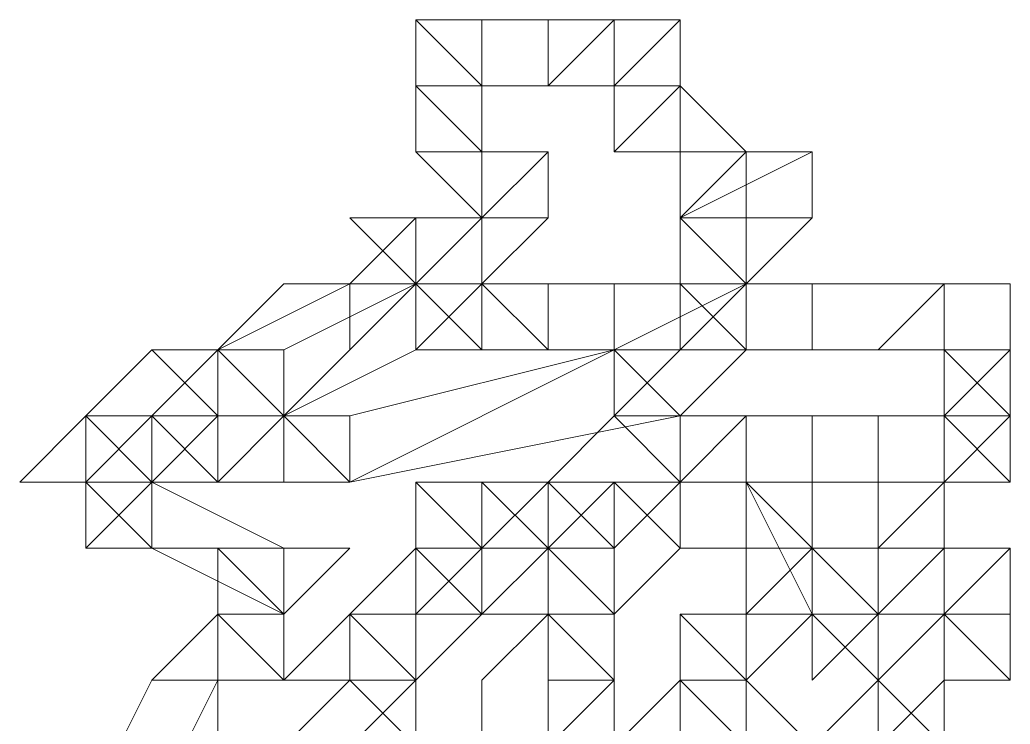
# Model space of a CAD drawing. Extents: x -66030 to 95157, y -13132 to 45879.
# Drawn here: x 53954.1 to 54012.7, y 27658 to 27699.7 of the extents above; entities that cross this region are included whole.
import ezdxf

# ---------------------------------------------------------------- set-up
doc = ezdxf.new("R2010")
doc.units = 0
doc.header["$LTSCALE"] = 100
doc.header["$MEASUREMENT"] = 0
doc.layers.get('0').update_dxf_attribs({"linetype": 'CONTINUOUS'})

msp = doc.modelspace()

# ---------------------------------------------------------------- linework, layer by layer
at = {"lineweight": 0}
msp.add_lwpolyline([(53961.916, 27652.809), (53965.822, 27660.621), (53965.822, 27664.527), (53965.822, 27664.527), (53965.822, 27664.527), (53969.728, 27664.527), (53969.728, 27668.433), (53961.916, 27668.433), (53961.916, 27668.433), (53958.01, 27672.339), (53958.01, 27672.339), (53961.916, 27676.245), (53965.822, 27676.245), (53965.822, 27680.151), (53973.634, 27684.057), (53977.54, 27684.057), (53981.446, 27687.963), (53981.446, 27687.963), (53981.446, 27687.963), (53981.446, 27687.963), (53981.446, 27687.963), (53981.446, 27691.869), (53977.54, 27695.775), (53977.54, 27695.775), (53977.54, 27699.681), (53977.54, 27699.681), (53981.446, 27699.681), (53985.352, 27699.681), (53989.258, 27699.681), (53989.258, 27695.775), (53993.164, 27695.775), (53993.164, 27695.775), (53993.164, 27691.869), (53997.07, 27691.869), (53997.07, 27687.963), (53997.07, 27687.963), (53997.07, 27687.963), (53997.07, 27684.057), (53997.07, 27684.057), (53993.164, 27680.151), (53993.164, 27680.151), (53993.164, 27680.151), (53989.258, 27680.151), (53989.258, 27680.151), (53985.352, 27680.151), (53981.446, 27684.057), (53981.446, 27684.057), (53977.54, 27680.151), (53977.54, 27680.151), (53969.728, 27676.245), (53965.822, 27676.245), (53961.916, 27676.245), (53961.916, 27672.339), (53961.916, 27672.339), (53965.822, 27672.339), (53969.728, 27672.339), (53973.634, 27672.339), (53973.634, 27672.339), (53989.258, 27680.151), (53997.07, 27680.151), (54000.976, 27680.151), (54008.788, 27680.151), (54008.788, 27680.151), (54008.788, 27680.151), (54008.788, 27680.151), (54008.788, 27680.151), (54012.694, 27676.245), (54012.694, 27672.339), (54012.694, 27672.339), (54012.694, 27672.339), (54008.788, 27672.339), (54004.882, 27672.339), (54000.976, 27672.339), (53997.07, 27672.339), (53997.07, 27672.339), (53997.07, 27672.339), (53997.07, 27672.339), (53997.07, 27672.339), (53997.07, 27668.433), (53997.07, 27668.433), (54000.976, 27668.433), (54000.976, 27668.433), (54004.882, 27668.433), (54004.882, 27668.433), (54008.788, 27668.433), (54008.788, 27668.433), (54008.788, 27668.433), (54008.788, 27664.527), (54008.788, 27664.527), (54012.694, 27664.527), (54012.694, 27664.527), (54012.694, 27660.621), (54008.788, 27660.621), (54008.788, 27660.621), (54008.788, 27660.621), (54004.882, 27656.715)], dxfattribs=at)
for points in [[(53981.446, 27699.681), (53981.446, 27699.681), (53977.54, 27699.681), (53977.54, 27695.775), (53981.446, 27695.775), (53981.446, 27699.681), (53981.446, 27699.681), (53981.446, 27699.681), (53981.446, 27699.681)], [(53977.54, 27699.681), (53977.54, 27695.775), (53977.54, 27695.775), (53981.446, 27695.775), (53981.446, 27695.775), (53977.54, 27699.681), (53977.54, 27699.681), (53977.54, 27695.775), (53977.54, 27695.775)], [(53977.54, 27699.681), (53977.54, 27699.681), (53977.54, 27699.681), (53981.446, 27695.775), (53981.446, 27695.775), (53977.54, 27699.681), (53977.54, 27699.681), (53977.54, 27699.681), (53977.54, 27699.681)], [(53985.352, 27699.681), (53985.352, 27699.681), (53981.446, 27699.681), (53981.446, 27695.775), (53985.352, 27695.775), (53985.352, 27699.681), (53985.352, 27699.681), (53985.352, 27699.681), (53985.352, 27699.681)], [(53989.258, 27699.681), (53989.258, 27699.681), (53985.352, 27699.681), (53985.352, 27695.775), (53989.258, 27695.775), (53989.258, 27699.681), (53989.258, 27699.681), (53989.258, 27699.681), (53989.258, 27699.681)], [(53993.164, 27699.681), (53993.164, 27699.681), (53989.258, 27699.681), (53985.352, 27695.775), (53989.258, 27695.775), (53993.164, 27699.681), (53993.164, 27699.681), (53993.164, 27699.681), (53993.164, 27699.681)], [(53993.164, 27695.775), (53993.164, 27695.775), (53993.164, 27699.681), (53989.258, 27695.775), (53989.258, 27691.869), (53993.164, 27695.775), (53993.164, 27695.775), (53993.164, 27695.775), (53993.164, 27695.775)], [(53977.54, 27695.775), (53977.54, 27695.775), (53977.54, 27691.869), (53981.446, 27691.869), (53981.446, 27695.775), (53977.54, 27695.775), (53977.54, 27695.775), (53977.54, 27695.775), (53977.54, 27695.775)], [(53989.258, 27691.869), (53993.164, 27695.775), (53993.164, 27695.775), (53989.258, 27695.775), (53989.258, 27691.869), (53989.258, 27691.869), (53989.258, 27691.869), (53989.258, 27691.869), (53989.258, 27691.869)], [(53993.164, 27691.869), (53997.07, 27691.869), (53993.164, 27695.775), (53989.258, 27691.869), (53993.164, 27691.869), (53993.164, 27691.869), (53993.164, 27691.869), (53993.164, 27691.869), (53993.164, 27691.869)], [(53977.54, 27691.869), (53977.54, 27691.869), (53981.446, 27687.963), (53985.352, 27691.869), (53981.446, 27691.869), (53977.54, 27691.869), (53977.54, 27691.869), (53977.54, 27691.869), (53977.54, 27691.869)], [(53985.352, 27691.869), (53981.446, 27687.963), (53981.446, 27687.963), (53985.352, 27687.963), (53985.352, 27691.869), (53985.352, 27691.869), (53985.352, 27691.869), (53985.352, 27691.869), (53985.352, 27691.869)], [(53997.07, 27691.869), (53997.07, 27691.869), (53997.07, 27691.869), (53993.164, 27691.869), (53993.164, 27687.963), (53997.07, 27691.869), (53997.07, 27691.869), (53997.07, 27691.869), (53997.07, 27691.869)], [(54000.976, 27691.869), (53997.07, 27691.869), (53997.07, 27691.869), (53993.164, 27687.963), (53993.164, 27687.963), (54000.976, 27691.869), (54000.976, 27691.869), (54000.976, 27691.869), (53997.07, 27691.869)], [(54000.976, 27687.963), (54000.976, 27687.963), (54000.976, 27691.869), (53993.164, 27687.963), (53993.164, 27687.963), (54000.976, 27687.963), (54000.976, 27687.963), (54000.976, 27687.963), (54000.976, 27687.963)], [(53977.54, 27684.057), (53977.54, 27687.963), (53973.634, 27684.057), (53973.634, 27680.151), (53977.54, 27684.057), (53977.54, 27684.057), (53977.54, 27684.057), (53977.54, 27684.057), (53977.54, 27684.057)], [(53981.446, 27684.057), (53981.446, 27687.963), (53973.634, 27687.963), (53977.54, 27684.057), (53981.446, 27684.057), (53981.446, 27684.057), (53981.446, 27684.057), (53981.446, 27684.057), (53981.446, 27684.057)], [(53985.352, 27687.963), (53981.446, 27687.963), (53977.54, 27687.963), (53985.352, 27687.963), (53985.352, 27687.963), (53985.352, 27687.963), (53985.352, 27687.963), (53985.352, 27687.963), (53985.352, 27687.963)], [(53985.352, 27687.963), (53981.446, 27687.963), (53981.446, 27687.963), (53981.446, 27684.057), (53981.446, 27684.057), (53985.352, 27687.963), (53981.446, 27684.057), (53981.446, 27684.057), (53985.352, 27687.963)], [(53985.352, 27687.963), (53981.446, 27687.963), (53981.446, 27687.963), (53985.352, 27687.963), (53985.352, 27687.963), (53985.352, 27687.963), (53985.352, 27687.963), (53985.352, 27687.963), (53985.352, 27687.963)], [(54000.976, 27687.963), (54000.976, 27687.963), (54000.976, 27687.963), (53993.164, 27687.963), (53993.164, 27687.963), (54000.976, 27687.963), (54000.976, 27687.963), (54000.976, 27687.963), (54000.976, 27687.963)], [(53997.07, 27684.057), (53997.07, 27684.057), (54000.976, 27687.963), (53993.164, 27687.963), (53993.164, 27684.057), (53997.07, 27684.057), (53997.07, 27684.057), (53997.07, 27684.057), (53997.07, 27684.057)], [(53997.07, 27684.057), (53997.07, 27684.057), (53997.07, 27684.057), (53993.164, 27687.963), (53993.164, 27684.057), (53997.07, 27684.057), (53997.07, 27684.057), (53997.07, 27684.057), (53997.07, 27684.057)], [(53973.634, 27684.057), (53969.728, 27684.057), (53965.822, 27680.151), (53969.728, 27676.245), (53973.634, 27680.151), (53973.634, 27684.057), (53973.634, 27684.057), (53969.728, 27684.057), (53969.728, 27684.057)], [(53969.728, 27680.151), (53969.728, 27676.245), (53977.54, 27680.151), (53977.54, 27684.057), (53969.728, 27680.151), (53969.728, 27680.151), (53969.728, 27680.151), (53969.728, 27680.151), (53969.728, 27680.151)], [(53977.54, 27684.057), (53981.446, 27680.151), (53981.446, 27680.151), (53981.446, 27684.057), (53981.446, 27684.057), (53977.54, 27684.057), (53981.446, 27684.057), (53981.446, 27684.057), (53977.54, 27684.057)], [(53977.54, 27684.057), (53977.54, 27680.151), (53981.446, 27680.151), (53977.54, 27684.057), (53977.54, 27684.057), (53977.54, 27684.057), (53977.54, 27684.057), (53977.54, 27684.057), (53977.54, 27684.057)], [(53977.54, 27684.057), (53977.54, 27680.151), (53977.54, 27680.151), (53977.54, 27684.057), (53977.54, 27684.057), (53977.54, 27684.057), (53977.54, 27684.057), (53977.54, 27684.057), (53977.54, 27684.057)], [(53981.446, 27684.057), (53981.446, 27680.151), (53985.352, 27680.151), (53985.352, 27684.057), (53981.446, 27684.057), (53981.446, 27684.057), (53981.446, 27684.057), (53981.446, 27684.057), (53981.446, 27684.057)], [(53985.352, 27684.057), (53985.352, 27680.151), (53989.258, 27680.151), (53989.258, 27684.057), (53985.352, 27684.057), (53985.352, 27684.057), (53985.352, 27684.057), (53985.352, 27684.057), (53985.352, 27684.057)], [(53989.258, 27676.245), (53989.258, 27676.245), (53993.164, 27680.151), (53993.164, 27684.057), (53989.258, 27684.057), (53989.258, 27676.245), (53989.258, 27676.245), (53989.258, 27676.245), (53989.258, 27676.245)], [(53989.258, 27680.151), (53989.258, 27680.151), (53989.258, 27676.245), (53989.258, 27684.057), (53989.258, 27684.057), (53989.258, 27680.151), (53989.258, 27680.151), (53989.258, 27680.151), (53989.258, 27680.151)], [(53997.07, 27684.057), (53997.07, 27684.057), (53989.258, 27680.151), (53993.164, 27676.245), (53997.07, 27680.151), (53997.07, 27684.057), (53997.07, 27684.057), (53997.07, 27684.057), (53997.07, 27684.057)], [(53997.07, 27680.151), (53997.07, 27680.151), (53997.07, 27684.057), (53993.164, 27684.057), (53993.164, 27684.057), (53997.07, 27680.151), (53997.07, 27680.151), (53997.07, 27680.151), (53997.07, 27680.151)], [(53993.164, 27680.151), (53993.164, 27680.151), (53997.07, 27680.151), (53993.164, 27684.057), (53993.164, 27684.057), (53993.164, 27680.151), (53993.164, 27680.151), (53993.164, 27680.151), (53993.164, 27680.151)], [(53993.164, 27680.151), (53993.164, 27680.151), (53993.164, 27680.151), (53993.164, 27684.057), (53993.164, 27684.057), (53993.164, 27680.151), (53993.164, 27680.151), (53993.164, 27680.151), (53993.164, 27680.151)], [(54000.976, 27684.057), (54000.976, 27684.057), (53997.07, 27684.057), (53997.07, 27680.151), (54000.976, 27680.151), (54000.976, 27684.057), (54000.976, 27684.057), (54000.976, 27684.057), (54000.976, 27684.057)], [(54008.788, 27684.057), (54008.788, 27684.057), (54000.976, 27684.057), (54000.976, 27680.151), (54008.788, 27680.151), (54008.788, 27684.057), (54008.788, 27684.057), (54008.788, 27684.057), (54008.788, 27684.057)], [(54008.788, 27684.057), (54008.788, 27684.057), (54008.788, 27684.057), (54004.882, 27680.151), (54008.788, 27680.151), (54008.788, 27684.057), (54008.788, 27684.057), (54008.788, 27684.057), (54008.788, 27684.057)], [(54008.788, 27684.057), (54008.788, 27684.057), (54008.788, 27684.057), (54008.788, 27680.151), (54008.788, 27680.151), (54008.788, 27684.057), (54008.788, 27684.057), (54008.788, 27684.057), (54008.788, 27684.057)], [(54012.694, 27680.151), (54012.694, 27684.057), (54008.788, 27684.057), (54008.788, 27680.151), (54008.788, 27680.151), (54012.694, 27680.151), (54012.694, 27680.151), (54012.694, 27680.151), (54012.694, 27684.057)], [(53961.916, 27680.151), (53961.916, 27680.151), (53958.01, 27676.245), (53961.916, 27672.339), (53965.822, 27676.245), (53961.916, 27680.151), (53961.916, 27680.151), (53961.916, 27680.151), (53961.916, 27680.151)], [(53961.916, 27676.245), (53965.822, 27672.339), (53965.822, 27676.245), (53965.822, 27680.151), (53961.916, 27676.245), (53961.916, 27676.245), (53961.916, 27676.245), (53961.916, 27676.245), (53961.916, 27676.245)], [(53965.822, 27680.151), (53965.822, 27680.151), (53961.916, 27680.151), (53965.822, 27676.245), (53969.728, 27676.245), (53965.822, 27680.151), (53965.822, 27680.151), (53965.822, 27680.151), (53965.822, 27680.151)], [(53965.822, 27680.151), (53965.822, 27672.339), (53969.728, 27676.245), (53969.728, 27680.151), (53965.822, 27680.151), (53965.822, 27680.151), (53965.822, 27680.151), (53965.822, 27680.151), (53965.822, 27680.151)], [(53989.258, 27680.151), (53989.258, 27680.151), (53973.634, 27676.245), (53973.634, 27672.339), (53993.164, 27676.245), (53989.258, 27680.151), (53989.258, 27680.151), (53989.258, 27680.151), (53989.258, 27680.151)], [(54012.694, 27680.151), (54012.694, 27680.151), (54012.694, 27680.151), (54008.788, 27680.151), (54008.788, 27676.245), (54012.694, 27680.151), (54012.694, 27680.151), (54012.694, 27680.151), (54012.694, 27680.151)], [(54012.694, 27676.245), (54012.694, 27676.245), (54012.694, 27680.151), (54008.788, 27676.245), (54008.788, 27676.245), (54012.694, 27676.245), (54012.694, 27676.245), (54012.694, 27676.245), (54012.694, 27676.245)], [(53961.916, 27672.339), (53961.916, 27672.339), (53961.916, 27672.339), (53958.01, 27676.245), (53958.01, 27676.245), (53961.916, 27672.339), (53958.01, 27676.245), (53954.104, 27672.339), (53961.916, 27672.339)], [(53958.01, 27676.245), (53961.916, 27672.339), (53965.822, 27672.339), (53961.916, 27676.245), (53961.916, 27676.245), (53958.01, 27676.245), (53961.916, 27676.245), (53958.01, 27676.245), (53958.01, 27676.245)], [(53958.01, 27676.245), (53958.01, 27676.245), (53958.01, 27672.339), (53958.01, 27672.339), (53961.916, 27672.339), (53958.01, 27676.245), (53958.01, 27676.245), (53958.01, 27676.245), (53958.01, 27676.245)], [(53965.822, 27672.339), (53965.822, 27676.245), (53961.916, 27676.245), (53961.916, 27672.339), (53965.822, 27672.339), (53965.822, 27672.339), (53965.822, 27672.339), (53965.822, 27672.339), (53965.822, 27672.339)], [(53969.728, 27672.339), (53969.728, 27676.245), (53965.822, 27676.245), (53965.822, 27672.339), (53969.728, 27672.339), (53969.728, 27672.339), (53969.728, 27672.339), (53969.728, 27672.339), (53969.728, 27672.339)], [(53973.634, 27672.339), (53973.634, 27676.245), (53969.728, 27676.245), (53969.728, 27672.339), (53973.634, 27672.339), (53973.634, 27672.339), (53973.634, 27672.339), (53973.634, 27672.339), (53973.634, 27672.339)], [(53973.634, 27672.339), (53973.634, 27676.245), (53969.728, 27676.245), (53973.634, 27672.339), (53973.634, 27672.339), (53973.634, 27672.339), (53973.634, 27672.339), (53973.634, 27672.339), (53973.634, 27672.339)], [(53993.164, 27672.339), (53989.258, 27676.245), (53985.352, 27672.339), (53989.258, 27668.433), (53989.258, 27668.433), (53993.164, 27672.339), (53993.164, 27672.339), (53993.164, 27676.245), (53989.258, 27676.245)], [(53993.164, 27672.339), (53997.07, 27672.339), (53997.07, 27672.339), (53997.07, 27676.245), (53993.164, 27676.245), (53993.164, 27672.339), (53993.164, 27676.245), (53993.164, 27676.245), (53993.164, 27672.339)], [(53997.07, 27672.339), (53997.07, 27672.339), (53997.07, 27676.245), (53993.164, 27672.339), (53993.164, 27672.339), (53997.07, 27672.339), (53997.07, 27672.339), (53997.07, 27672.339), (53997.07, 27672.339)], [(53997.07, 27676.245), (53997.07, 27672.339), (54000.976, 27672.339), (54000.976, 27676.245), (53997.07, 27676.245), (53997.07, 27676.245), (53997.07, 27676.245), (53997.07, 27676.245), (53997.07, 27676.245)], [(53997.07, 27676.245), (53997.07, 27672.339), (53997.07, 27672.339), (53997.07, 27676.245), (53997.07, 27676.245), (53997.07, 27676.245), (53997.07, 27676.245), (53997.07, 27676.245), (53997.07, 27676.245)], [(54000.976, 27676.245), (54000.976, 27672.339), (54004.882, 27672.339), (54004.882, 27676.245), (54000.976, 27676.245), (54000.976, 27676.245), (54000.976, 27676.245), (54000.976, 27676.245), (54000.976, 27676.245)], [(54004.882, 27676.245), (54004.882, 27672.339), (54008.788, 27672.339), (54008.788, 27676.245), (54004.882, 27676.245), (54004.882, 27676.245), (54004.882, 27676.245), (54004.882, 27676.245), (54004.882, 27676.245)], [(54012.694, 27672.339), (54012.694, 27676.245), (54012.694, 27676.245), (54008.788, 27676.245), (54008.788, 27672.339), (54012.694, 27672.339), (54012.694, 27672.339), (54012.694, 27672.339), (54012.694, 27676.245)], [(54012.694, 27672.339), (54012.694, 27672.339), (54012.694, 27672.339), (54008.788, 27676.245), (54008.788, 27672.339), (54012.694, 27672.339), (54012.694, 27672.339), (54012.694, 27672.339), (54012.694, 27672.339)], [(54008.788, 27672.339), (54012.694, 27672.339), (54012.694, 27672.339), (54008.788, 27676.245), (54008.788, 27676.245), (54008.788, 27672.339), (54008.788, 27672.339), (54012.694, 27672.339), (54012.694, 27672.339)], [(54008.788, 27672.339), (54008.788, 27672.339), (54008.788, 27672.339), (54012.694, 27676.245), (54008.788, 27676.245), (54008.788, 27672.339), (54008.788, 27672.339), (54008.788, 27672.339), (54008.788, 27672.339)], [(53958.01, 27672.339), (53958.01, 27672.339), (53958.01, 27668.433), (53961.916, 27672.339), (53958.01, 27672.339), (53958.01, 27672.339), (53958.01, 27672.339), (53954.104, 27672.339), (53958.01, 27672.339)], [(53958.01, 27668.433), (53958.01, 27668.433), (53961.916, 27668.433), (53961.916, 27672.339), (53961.916, 27672.339), (53958.01, 27668.433), (53958.01, 27668.433), (53958.01, 27668.433), (53958.01, 27668.433)], [(53958.01, 27668.433), (53958.01, 27668.433), (53958.01, 27668.433), (53961.916, 27672.339), (53961.916, 27672.339), (53958.01, 27668.433), (53958.01, 27668.433), (53958.01, 27668.433), (53958.01, 27668.433)], [(53961.916, 27668.433), (53961.916, 27668.433), (53969.728, 27664.527), (53969.728, 27668.433), (53961.916, 27672.339), (53961.916, 27668.433), (53961.916, 27668.433), (53961.916, 27668.433), (53961.916, 27668.433)], [(53981.446, 27672.339), (53981.446, 27668.433), (53981.446, 27668.433), (53985.352, 27672.339), (53985.352, 27672.339), (53981.446, 27672.339), (53981.446, 27672.339), (53977.54, 27672.339), (53981.446, 27668.433)], [(53981.446, 27668.433), (53977.54, 27672.339), (53977.54, 27668.433), (53977.54, 27664.527), (53981.446, 27668.433), (53981.446, 27668.433), (53981.446, 27668.433), (53981.446, 27672.339), (53977.54, 27672.339)], [(53981.446, 27668.433), (53985.352, 27672.339), (53989.258, 27672.339), (53989.258, 27672.339), (53989.258, 27668.433), (53989.258, 27664.527), (53985.352, 27664.527), (53985.352, 27664.527), (53985.352, 27668.433), (53985.352, 27668.433), (53981.446, 27668.433)], [(53985.352, 27672.339), (53985.352, 27672.339), (53981.446, 27672.339), (53985.352, 27668.433), (53989.258, 27668.433), (53985.352, 27672.339), (53985.352, 27672.339), (53985.352, 27672.339), (53985.352, 27672.339)], [(53985.352, 27672.339), (53981.446, 27668.433), (53981.446, 27668.433), (53985.352, 27668.433), (53985.352, 27668.433), (53985.352, 27672.339), (53985.352, 27668.433), (53985.352, 27668.433), (53985.352, 27672.339)], [(53989.258, 27664.527), (53989.258, 27664.527), (53993.164, 27668.433), (53989.258, 27672.339), (53985.352, 27668.433), (53989.258, 27664.527), (53989.258, 27664.527), (53989.258, 27664.527), (53989.258, 27664.527)], [(53993.164, 27672.339), (53993.164, 27672.339), (53993.164, 27672.339), (53989.258, 27672.339), (53989.258, 27672.339), (53993.164, 27672.339), (53993.164, 27672.339), (53993.164, 27672.339), (53993.164, 27672.339)], [(53993.164, 27668.433), (53993.164, 27668.433), (53993.164, 27672.339), (53989.258, 27672.339), (53989.258, 27672.339), (53993.164, 27668.433), (53993.164, 27668.433), (53993.164, 27668.433), (53993.164, 27668.433)], [(53997.07, 27672.339), (53997.07, 27672.339), (53997.07, 27672.339), (53993.164, 27672.339), (53993.164, 27672.339), (53997.07, 27672.339), (53997.07, 27672.339), (53997.07, 27672.339), (53997.07, 27672.339)], [(53997.07, 27668.433), (54000.976, 27668.433), (53997.07, 27672.339), (53993.164, 27672.339), (53993.164, 27668.433), (53997.07, 27668.433), (53993.164, 27668.433), (53993.164, 27668.433), (53997.07, 27668.433)], [(53997.07, 27664.527), (54000.976, 27668.433), (53997.07, 27672.339), (53997.07, 27668.433), (53997.07, 27668.433), (53997.07, 27664.527), (53997.07, 27668.433), (53997.07, 27664.527), (53997.07, 27664.527)], [(54000.976, 27664.527), (54000.976, 27672.339), (53997.07, 27672.339), (53997.07, 27664.527), (54000.976, 27664.527), (54000.976, 27664.527), (54000.976, 27664.527), (54000.976, 27664.527), (54000.976, 27664.527)], [(54000.976, 27668.433), (54000.976, 27672.339), (53997.07, 27672.339), (54000.976, 27664.527), (54000.976, 27668.433), (54000.976, 27668.433), (54000.976, 27668.433), (54000.976, 27668.433), (54000.976, 27668.433)], [(54004.882, 27672.339), (54004.882, 27672.339), (54000.976, 27672.339), (54000.976, 27668.433), (54004.882, 27668.433), (54004.882, 27672.339), (54004.882, 27672.339), (54004.882, 27672.339), (54004.882, 27672.339)], [(54004.882, 27672.339), (54004.882, 27672.339), (54004.882, 27672.339), (54004.882, 27668.433), (54004.882, 27668.433), (54004.882, 27672.339), (54004.882, 27672.339), (54004.882, 27672.339), (54004.882, 27672.339)], [(54008.788, 27672.339), (54008.788, 27672.339), (54004.882, 27672.339), (54004.882, 27668.433), (54004.882, 27668.433), (54008.788, 27672.339), (54008.788, 27672.339), (54008.788, 27672.339), (54008.788, 27672.339)], [(54004.882, 27664.527), (54008.788, 27668.433), (54008.788, 27672.339), (54004.882, 27668.433), (54004.882, 27664.527), (54004.882, 27664.527), (54004.882, 27664.527), (54004.882, 27664.527), (54004.882, 27664.527)], [(53965.822, 27668.433), (53965.822, 27664.527), (53965.822, 27664.527), (53969.728, 27664.527), (53969.728, 27664.527), (53965.822, 27668.433), (53965.822, 27668.433), (53965.822, 27668.433), (53965.822, 27664.527)], [(53965.822, 27668.433), (53965.822, 27668.433), (53965.822, 27668.433), (53969.728, 27664.527), (53969.728, 27664.527), (53965.822, 27668.433), (53965.822, 27668.433), (53965.822, 27668.433), (53965.822, 27668.433)], [(53969.728, 27668.433), (53965.822, 27668.433), (53965.822, 27668.433), (53969.728, 27664.527), (53969.728, 27664.527), (53969.728, 27668.433), (53969.728, 27664.527), (53973.634, 27668.433), (53969.728, 27668.433)], [(53981.446, 27668.433), (53981.446, 27668.433), (53981.446, 27668.433), (53981.446, 27664.527), (53977.54, 27664.527), (53977.54, 27660.621), (53973.634, 27660.621), (53973.634, 27664.527), (53977.54, 27668.433), (53981.446, 27668.433)], [(53977.54, 27668.433), (53977.54, 27668.433), (53973.634, 27664.527), (53977.54, 27664.527), (53977.54, 27664.527), (53977.54, 27668.433), (53977.54, 27668.433), (53977.54, 27668.433), (53977.54, 27668.433)], [(53981.446, 27668.433), (53981.446, 27668.433), (53981.446, 27668.433), (53977.54, 27668.433), (53977.54, 27668.433), (53981.446, 27668.433), (53981.446, 27668.433), (53981.446, 27668.433), (53981.446, 27668.433)], [(53981.446, 27664.527), (53981.446, 27664.527), (53981.446, 27668.433), (53977.54, 27668.433), (53977.54, 27668.433), (53981.446, 27664.527), (53981.446, 27664.527), (53981.446, 27664.527), (53981.446, 27664.527)], [(53981.446, 27664.527), (53981.446, 27664.527), (53981.446, 27664.527), (53977.54, 27668.433), (53977.54, 27664.527), (53981.446, 27664.527), (53981.446, 27664.527), (53981.446, 27664.527), (53981.446, 27664.527)], [(53977.54, 27660.621), (53977.54, 27660.621), (53981.446, 27664.527), (53977.54, 27668.433), (53977.54, 27664.527), (53977.54, 27660.621), (53977.54, 27660.621), (53977.54, 27660.621), (53977.54, 27660.621)], [(53981.446, 27664.527), (53985.352, 27664.527), (53989.258, 27664.527), (53989.258, 27668.433), (53985.352, 27668.433), (53981.446, 27664.527), (53981.446, 27664.527), (53985.352, 27664.527), (53985.352, 27664.527)], [(53981.446, 27664.527), (53981.446, 27664.527), (53981.446, 27664.527), (53985.352, 27668.433), (53985.352, 27668.433), (53981.446, 27664.527), (53981.446, 27664.527), (53981.446, 27664.527), (53981.446, 27664.527)], [(53985.352, 27668.433), (53981.446, 27668.433), (53981.446, 27664.527), (53985.352, 27668.433), (53985.352, 27668.433), (53985.352, 27668.433), (53985.352, 27668.433), (53985.352, 27668.433), (53985.352, 27668.433)], [(53997.07, 27668.433), (53997.07, 27664.527), (53993.164, 27664.527), (53997.07, 27660.621), (53997.07, 27664.527), (53997.07, 27668.433), (53997.07, 27668.433), (53997.07, 27668.433), (53997.07, 27664.527)], [(54000.976, 27668.433), (54000.976, 27668.433), (53997.07, 27668.433), (53997.07, 27660.621), (54000.976, 27664.527), (54000.976, 27668.433), (54000.976, 27668.433), (54000.976, 27668.433), (54000.976, 27668.433)], [(54004.882, 27664.527), (54000.976, 27668.433), (54000.976, 27668.433), (54000.976, 27664.527), (54000.976, 27660.621), (54004.882, 27664.527), (54004.882, 27664.527), (54004.882, 27664.527), (54000.976, 27668.433)], [(54008.788, 27664.527), (54008.788, 27668.433), (54008.788, 27668.433), (54004.882, 27664.527), (54008.788, 27664.527), (54008.788, 27664.527), (54008.788, 27664.527), (54008.788, 27664.527), (54008.788, 27664.527)], [(54012.694, 27668.433), (54012.694, 27668.433), (54008.788, 27668.433), (54008.788, 27664.527), (54008.788, 27664.527), (54012.694, 27668.433), (54012.694, 27668.433), (54012.694, 27668.433), (54012.694, 27668.433)], [(54012.694, 27668.433), (54012.694, 27668.433), (54012.694, 27668.433), (54008.788, 27664.527), (54008.788, 27664.527), (54012.694, 27668.433), (54012.694, 27668.433), (54012.694, 27668.433), (54012.694, 27668.433)], [(54012.694, 27664.527), (54012.694, 27668.433), (54012.694, 27668.433), (54008.788, 27664.527), (54008.788, 27664.527), (54012.694, 27664.527), (54012.694, 27664.527), (54012.694, 27664.527), (54012.694, 27668.433)], [(53969.728, 27660.621), (53965.822, 27664.527), (53961.916, 27660.621), (53965.822, 27660.621), (53969.728, 27660.621), (53969.728, 27660.621), (53969.728, 27660.621), (53969.728, 27660.621), (53969.728, 27660.621)], [(53969.728, 27664.527), (53965.822, 27664.527), (53965.822, 27664.527), (53969.728, 27660.621), (53969.728, 27664.527), (53969.728, 27664.527), (53969.728, 27664.527), (53969.728, 27664.527), (53969.728, 27664.527)], [(53973.634, 27664.527), (53973.634, 27660.621), (53977.54, 27660.621), (53977.54, 27664.527), (53973.634, 27664.527), (53973.634, 27664.527), (53973.634, 27664.527), (53969.728, 27660.621), (53973.634, 27660.621)], [(53977.54, 27660.621), (53977.54, 27660.621), (53977.54, 27660.621), (53977.54, 27664.527), (53973.634, 27664.527), (53977.54, 27660.621), (53977.54, 27660.621), (53977.54, 27660.621), (53977.54, 27660.621)], [(53973.634, 27664.527), (53973.634, 27664.527), (53973.634, 27664.527), (53977.54, 27660.621), (53977.54, 27664.527), (53973.634, 27664.527), (53973.634, 27664.527), (53973.634, 27664.527), (53973.634, 27664.527)], [(53985.352, 27664.527), (53981.446, 27660.621), (53981.446, 27656.715), (53985.352, 27656.715), (53989.258, 27660.621), (53985.352, 27664.527), (53985.352, 27664.527), (53985.352, 27664.527), (53981.446, 27660.621)], [(53989.258, 27660.621), (53985.352, 27664.527), (53985.352, 27664.527), (53985.352, 27656.715), (53985.352, 27660.621), (53989.258, 27660.621), (53989.258, 27660.621), (53989.258, 27664.527), (53985.352, 27664.527)], [(53997.07, 27664.527), (54000.976, 27664.527), (54000.976, 27664.527), (54000.976, 27664.527), (54000.976, 27664.527), (53997.07, 27660.621), (53997.07, 27656.715), (53997.07, 27656.715), (53993.164, 27656.715), (53993.164, 27660.621), (53997.07, 27660.621), (53997.07, 27664.527), (53997.07, 27664.527)], [(53993.164, 27664.527), (53993.164, 27664.527), (53993.164, 27660.621), (53997.07, 27660.621), (53997.07, 27664.527), (53993.164, 27664.527), (53993.164, 27664.527), (53993.164, 27664.527), (53993.164, 27664.527)], [(53997.07, 27660.621), (54000.976, 27656.715), (54004.882, 27660.621), (54000.976, 27664.527), (53997.07, 27660.621), (53997.07, 27660.621), (53997.07, 27660.621), (53997.07, 27660.621), (53997.07, 27660.621)], [(54004.882, 27664.527), (54004.882, 27664.527), (54004.882, 27664.527), (54000.976, 27664.527), (54000.976, 27664.527), (54004.882, 27664.527), (54004.882, 27664.527), (54004.882, 27664.527), (54004.882, 27664.527)], [(54004.882, 27660.621), (54004.882, 27660.621), (54004.882, 27664.527), (54000.976, 27664.527), (54000.976, 27664.527), (54004.882, 27660.621), (54004.882, 27660.621), (54004.882, 27660.621), (54004.882, 27660.621)], [(54004.882, 27660.621), (54008.788, 27656.715), (54008.788, 27660.621), (54008.788, 27664.527), (54004.882, 27660.621), (54004.882, 27660.621), (54004.882, 27660.621), (54004.882, 27660.621), (54004.882, 27660.621)], [(54012.694, 27664.527), (54012.694, 27664.527), (54012.694, 27664.527), (54008.788, 27664.527), (54008.788, 27664.527), (54012.694, 27664.527), (54012.694, 27664.527), (54012.694, 27664.527), (54012.694, 27664.527)], [(54012.694, 27660.621), (54012.694, 27660.621), (54012.694, 27664.527), (54008.788, 27664.527), (54008.788, 27664.527), (54012.694, 27660.621), (54012.694, 27660.621), (54012.694, 27660.621), (54012.694, 27660.621)], [(54012.694, 27660.621), (54012.694, 27660.621), (54012.694, 27660.621), (54008.788, 27664.527), (54008.788, 27664.527), (54012.694, 27660.621), (54012.694, 27660.621), (54012.694, 27660.621), (54012.694, 27660.621)], [(54008.788, 27660.621), (54008.788, 27660.621), (54012.694, 27660.621), (54008.788, 27664.527), (54008.788, 27664.527), (54008.788, 27660.621), (54008.788, 27660.621), (54008.788, 27660.621), (54008.788, 27660.621)], [(53961.916, 27660.621), (53961.916, 27660.621), (53958.01, 27652.809), (53965.822, 27648.903), (53965.822, 27660.621), (53961.916, 27660.621), (53961.916, 27660.621), (53961.916, 27660.621), (53961.916, 27660.621)], [(53969.728, 27656.715), (53973.634, 27652.809), (53977.54, 27656.715), (53973.634, 27660.621), (53969.728, 27656.715), (53969.728, 27656.715), (53969.728, 27656.715), (53969.728, 27656.715), (53969.728, 27656.715)], [(53977.54, 27660.621), (53973.634, 27656.715), (53973.634, 27656.715), (53977.54, 27656.715), (53977.54, 27656.715), (53977.54, 27660.621), (53977.54, 27656.715), (53977.54, 27660.621), (53977.54, 27660.621)], [(53973.634, 27660.621), (53977.54, 27656.715), (53977.54, 27656.715), (53977.54, 27660.621), (53973.634, 27660.621), (53973.634, 27660.621), (53973.634, 27660.621), (53973.634, 27660.621), (53973.634, 27660.621)], [(53985.352, 27660.621), (53985.352, 27656.715), (53985.352, 27656.715), (53985.352, 27656.715), (53985.352, 27656.715), (53985.352, 27656.715), (53985.352, 27660.621), (53985.352, 27660.621)], [(53989.258, 27656.715), (53989.258, 27656.715), (53989.258, 27660.621), (53985.352, 27660.621), (53985.352, 27656.715), (53989.258, 27656.715), (53989.258, 27656.715), (53989.258, 27656.715), (53989.258, 27656.715)], [(53993.164, 27660.621), (53993.164, 27656.715), (53997.07, 27656.715), (53997.07, 27660.621), (53993.164, 27660.621), (53993.164, 27660.621), (53993.164, 27660.621), (53989.258, 27656.715), (53993.164, 27656.715)], [(53997.07, 27660.621), (53993.164, 27660.621), (53993.164, 27660.621), (53997.07, 27656.715), (53997.07, 27656.715), (53997.07, 27660.621), (53997.07, 27656.715), (53997.07, 27656.715), (53997.07, 27660.621)], [(53997.07, 27660.621), (53993.164, 27660.621), (53993.164, 27660.621), (53997.07, 27660.621), (53997.07, 27660.621), (53997.07, 27660.621), (53997.07, 27660.621), (53997.07, 27660.621), (53997.07, 27660.621)], [(54000.976, 27656.715), (54000.976, 27656.715), (54000.976, 27656.715), (53997.07, 27660.621), (53997.07, 27660.621), (54000.976, 27656.715), (54000.976, 27656.715), (54000.976, 27656.715), (54000.976, 27656.715)], [(53997.07, 27656.715), (54000.976, 27656.715), (54000.976, 27656.715), (53997.07, 27660.621), (53997.07, 27660.621), (53997.07, 27656.715), (53997.07, 27656.715), (53997.07, 27656.715), (54000.976, 27656.715)], [(54004.882, 27660.621), (54008.788, 27656.715), (54008.788, 27656.715), (54004.882, 27660.621), (54004.882, 27660.621), (54004.882, 27660.621), (54004.882, 27660.621), (54004.882, 27660.621), (54004.882, 27660.621)], [(54004.882, 27656.715), (54008.788, 27656.715), (54008.788, 27656.715), (54004.882, 27660.621), (54004.882, 27656.715), (54004.882, 27656.715), (54004.882, 27656.715), (54004.882, 27656.715), (54004.882, 27656.715)]]:
    msp.add_lwpolyline(points, close=True, dxfattribs=at)

doc.saveas('drawing.dxf')
